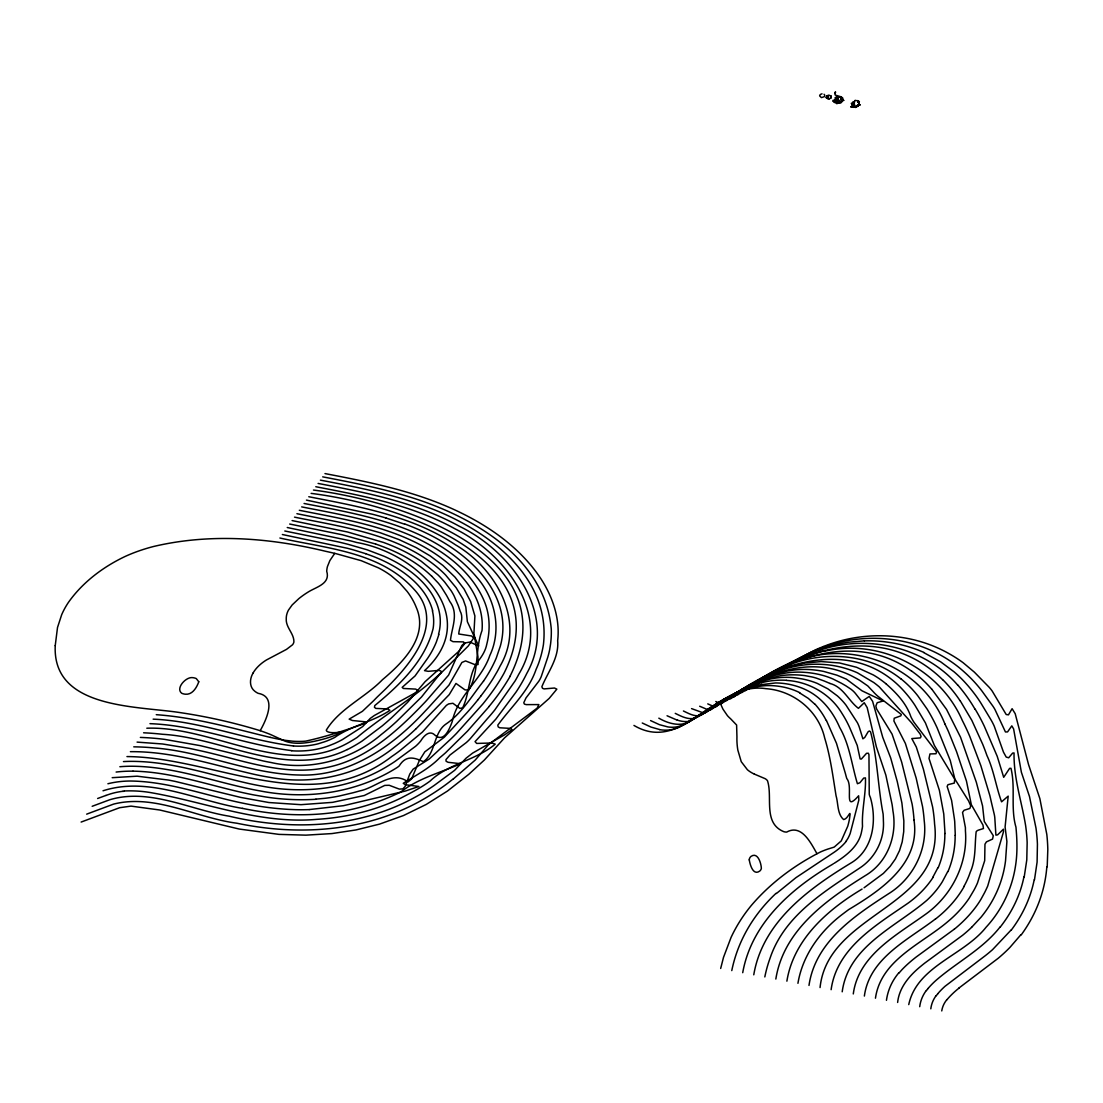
<?xml version="1.0" encoding="UTF-8"?>
<svg xmlns="http://www.w3.org/2000/svg" width="1103" height="1103" viewBox="0 0 1103 1103"><rect width="100%" height="100%" fill="white"/><g stroke="black" fill="none" stroke-linecap="round" stroke-linejoin="round"><path stroke-width="1.5" d="M955.295 835.357L954.715 821.625A214.658 137.13 10.2 0 0 954.371 818.729L951.599 800.447L947.146 786.425L947.946 784.702L954.329 783.075L954.702 779.201L934.338 745.352L925.431 722.92L915.007 705.382A161.631 99.146 10.3 0 0 905.549 692.891C856.824 635.99 776.884 660.27 726.67 700.57A34.207 20.599 9.7 0 1 723.83 699.178M945.023 833.51L943.768 813.986L939.398 790.368L929.016 758.423L929.967 753.942L935.951 753.749L936.571 752.025L914.097 722.451A70.675 41.859 13.5 0 1 910.802 716.55C906.266 703.204 896.16 692.725 885.792 683.598M1047.202 866.82L1047.809 849.586A398.362 256.406 8.5 0 0 1046.802 834.378L1039.867 798.627L1028.561 764.6L1015.201 713.696L1012.099 708.691L1008.473 714.841L1006.198 714.523L992.259 691.154A59.59 35.241 12.9 0 0 989.088 687.197L974.39 672.168L963.098 662.696A107.294 63.905 12.1 0 0 948.029 653.1C910.265 632.074 863.208 630.502 823.348 646.551M908.748 1004.599C916.993 965.98 963.567 955.694 986.068 927.251C1001.455 910.623 1011.754 889.418 1015.325 867.068C1017.573 853.887 1017.187 840.458 1015.96 827.195C1010.417 808.265 1015.67 787.459 1010.968 768.295L1009.631 768.35L1003.702 777.298L997.209 756.286L984.303 726.243A346.204 217.098 8.4 0 0 975.231 709.257M897.635 1002.462C899.152 987.447 909.644 975.355 920.881 966.214A286.697 195.148 21.1 0 1 924.631 963.181L962.657 935.234A246.424 157.908 10.7 0 0 971.591 927.361M875.451 998.201C880.87 960.01 921.35 944.058 947.532 921.86A209.984 134.704 10.9 0 0 969.275 898.076L973.852 890.355A183.222 117.607 11.5 0 0 977.479 882.979L984.689 860.671L984.965 844.209L986.44 841.865L992.562 839.08L993.279 835.702L984.276 821.432L982.566 805.948L976.348 782.289L960.561 737.273L946.581 709.45L931.649 688.934M864.366 996.064C869.481 958.066 908.086 939.949 935.399 918.992M853.281 993.941C858.368 955.529 896.174 935.358 924.576 914.98C951.517 896.298 968.048 863.746 965.428 830.821A221.303 135.159 17.9 0 1 965.428 827.746L962.533 812.415L964.119 810.264L969.868 808.444L970.737 805.935L968.641 800.999L954.881 779.076L950.262 760.519L937.178 727.952A307.861 193.108 8.2 0 0 927.044 708.953L917.793 695.8A122.226 74.246 10.9 0 0 900.999 678.855M842.196 991.804C848.386 946.071 895.705 927.016 926.92 900.255A176.315 113.03 11 0 0 942.376 881.683L947.753 871.535M831.124 989.681C836.887 947.642 876.692 924.879 908.445 902.888A177.1 113.347 10.8 0 0 933.11 877.285M820.053 987.557C828.05 911.685 944.926 907.686 934.586 824.051A354.022 227.949 7.1 0 0 932.6 806.927L923.404 769.177L916.317 747.034L911.795 738.569L920.343 737.907L921.06 736.528L920.26 734.198L911.561 722.796L879.325 686.935A104.675 63.712 10.8 0 0 873.783 682.536L857.486 672.844A57.135 34.331 11.2 0 0 846.373 668.666C822.935 661.386 797.193 663.261 774.664 672.692A208.177 129.079 13 0 0 761.042 679.062L739.92 691.029L711.642 709.215A38.633 23.466 8.7 0 1 710.622 709.822L709.987 710.153A8.7 5.308 9.2 0 1 707.271 709.491L699.674 706.237M808.995 985.434C815.282 941.865 854.384 915.821 888.549 893.761C913.229 878.471 927.844 849.42 924.19 820.453A351.016 226.018 7 0 0 922.522 806.458L916.152 778.084L905.384 743.422L893.913 721.004L894.216 718.246L900.806 715.847L901.33 714.468L878.057 696.393A52.461 30.856 12.4 0 1 873.286 691.76L867.785 685.928L859.857 680.441A82.091 49.8 10.9 0 0 854.673 677.518C807.424 651.253 754.08 677.931 715.433 707.12A11.94 7.266 9.3 0 1 714.551 706.858L707.754 703.879M797.938 983.311C802.639 954.84 820.77 930.27 843.63 913.381A378.687 258.212 20.8 0 1 848.731 909.561C881.021 890.149 920.605 863.663 914.001 820.094M786.88 981.174C793.54 939.453 827.581 909.644 862.077 889.073M775.836 979.064C783.571 930.187 826.216 899.979 865.29 875.63C887.446 862.518 897.442 835.757 892.934 810.926A338.221 217.774 6.6 0 0 892.065 804.349L885.861 775.161L876.375 746.91L867.179 707.575L864.256 702.721L858.437 708.333C848.676 701.108 843.354 686.866 829.925 683.46M1034.476 879.863L1037.096 862.091L1037.427 844.209A406.924 262.073 8.1 0 0 1035.993 828.119L1029.499 796.559L1021.378 772.224L1013.616 728.931L1011.809 725.857L1007.563 731.923L1005.44 731.951L995.016 709.615A64.443 38.426 12.9 0 0 992.672 705.851L981.96 691.029A161.824 97.919 11.4 0 0 964.008 671.782C926.189 637.562 869.123 629.661 822.08 647.709A218.656 133.366 13.7 0 0 810.636 652.397L785.543 665.605L752.563 686.631M753.763 974.818C762.628 922.329 808.016 889.101 850.523 863.277C873.342 850.096 877.133 820.522 870.35 797.372A22.625 14.132 12.8 0 1 869.247 794.257L868.957 754.645L868.337 753.239L866.544 753.308L861.36 759.057L860.133 758.947L857.238 745.421L849.889 728.118A193.452 120.71 8.5 0 0 841.947 713.351C830.38 693.966 808.83 681.599 786.398 680.413M1024.218 876.926L1026.783 859.926L1027.155 842.72A367.409 236.18 8.7 0 0 1025.597 825.444C1021.557 801.026 1013.616 778.056 1014.043 752.949L1012.637 753.087L1008.68 757.789L1006.212 757.072L1003.482 752.149L994.258 726.215A115.47 69.93 12.2 0 0 990.508 719.032L981.118 703.452A180.079 109.652 11.1 0 0 973.921 693.07A230.251 141.542 10.4 0 0 967.689 685.39L965.456 682.895A141.818 85.565 11.5 0 0 954.164 671.906L940.68 661.841L923.707 652.576M742.719 972.694C751.57 922.99 791.733 888.039 833.234 863.911M720.673 968.462L723.499 957.39L731.055 937.44A304.979 207.143 17.5 0 1 751.433 905.329C770.39 883.103 794.381 865.262 820.356 852.026A96.251 63.395 13.6 0 1 827.939 849.048L833.096 847.449A16.448 10.575 11.9 0 0 834.295 847.021L841.244 840.9L847.738 826.244A200.098 127.493 8.4 0 0 849.393 819.46C851.351 806.307 848.717 818.84 843.602 819.543C837.191 814.042 838.335 803.439 836.06 795.773C832.917 776.402 830.449 756.81 824.672 737.99C818.509 710.69 793.512 690.616 765.923 688.672C715.999 680.965 683.171 754.562 633.949 725.429M834.116 101.242L834.585 100.056M438.939 634.377L436.388 641.918A206.73 120.999 1.3 0 1 427.592 658.326L415.059 675.946L402.168 687.362L403.367 688.465L415.79 689.099L417.83 690.588L416.824 692.05L374.358 715.475L370.181 718.467L362.708 726.56L342.537 739.506A98.47 60.32 1.5 0 1 334.306 743.587L328.956 745.738A60.114 37.226 1.8 0 1 291.688 750.785M833.275 101.242L834.681 102.414M937.95 867.62L932.876 877.202M260.184 730.696C266.14 720.107 277.391 696.724 258.13 693.318A17.634 10.754 1.5 0 1 254.752 691.195C249.044 686.852 249.65 678.442 253.18 672.927M853.984 105.35L854.411 104.482L852.522 104.04M853.157 102.538L854.094 103.324L852.591 102.855M851.254 103.379L852.095 103.599M841.575 97.56L840.886 98.939L842.168 97.822M841.106 98.898L841.63 96.981L835.729 95.216A2.027 0.841 9.1 0 1 835.026 94.803L835.054 92.942M841.479 99.022L842.113 97.74M840.541 101.559L841.644 99.311L842.499 99.504M836.267 103.31L838.514 102.772A3.557 1.489 9.2 0 1 839.162 102.551M836.033 99.256L836.984 96.678M835.026 99.849L834.116 102.083M835.233 92.059L834.819 92.886L835.702 92.156M830.78 98.153L828.05 99.063L826.257 97.367A9.375 3.902 9.1 0 1 826.795 96.154C829.525 93.231 831.386 97.726 831.138 96.237M826.285 97.643L827.236 95.782M832.889 101.049L833.165 100.18M510.137 676.029C570.582 555.374 401.947 501.438 313.459 490.049M483.528 681.144C471.808 695.883 461.936 713.241 446.095 723.968A30.098 18.916 4.9 0 0 442.041 727.622C433.644 737.631 434.403 754.107 423.387 761.704C413.487 757.044 405.766 755.321 399.162 765.965A26.679 16.903 3.1 0 1 396.487 767.922C356.228 793.098 306.551 799.992 260.294 790.961A209.57 126.748 2.3 0 1 245.542 787.997C208.04 779.587 170.965 766.516 132.126 766.24A92.252 59.534 -2 0 0 119.855 766.723M936.282 995.678L937.729 993.831M926.437 990.577L928.092 988.495M334.747 553.361L329.852 560.6L327.453 566.528A64.112 37.033 3.9 0 0 326.722 571.313C330.666 583.901 315.996 587.003 308.082 592.09A118.007 70.647 3.8 0 0 298.789 598.681L292.143 604.968L288.448 610.138A48.201 28.499 2.8 0 0 286.242 618.921C285.732 627.538 294.198 633.577 293.894 641.946A15.552 9.279 1.8 0 1 292.502 644.8L286.504 649.377L266.388 660.008A60.996 37.281 2.2 0 0 253.125 672.913M1020.909 934.696L1009.907 947.436A275.764 177.225 10.9 0 1 998.201 958.273L958.865 988.081M481.101 695.717L478.054 699.633M1011.258 929.843L992.562 949.642A299.754 191.743 10.3 0 1 985.517 955.515L945.064 986.261A139.006 94.403 18.6 0 0 937.702 993.817M837.88 96.706L842.926 98.208L842.016 100.263A1.889 0.786 9.2 0 0 842.168 100.635C842.678 101.779 840.651 101.793 840.21 102.744A5.777 2.413 9.2 0 0 839.548 102.731M947.022 999.663L947.753 998.766A152.393 103.53 19.2 0 1 958.962 988.15M1000.256 926.754C982.856 949.104 957.032 962.078 935.992 980.388A149.346 101.407 18.6 0 0 928.064 988.467M489.249 706.389L467.562 731.055L445.557 752.77A275.419 164.788 0.8 0 1 439.711 757.761C429.191 768.667 415.569 775.354 403.229 783.337L405.546 784.729L418.919 786.48L405.215 791.085L343.502 805.686L309.212 809.588M898.807 973.232L902.171 969.468A200.622 136.289 19 0 1 910.733 961.444L912.25 960.161A296.955 202.166 21 0 1 916.193 957.004L954.164 929.277M971.591 927.347L980.994 917.255A238 152.765 10.8 0 0 995.582 894.478L996.106 893.402A263.107 168.731 10.3 0 0 1005.55 860.671L1006.901 841.534L1005.095 827.016L1008.183 796.132L1001.565 801.826C996.106 787.101 993.858 770.266 986.909 755.445A497.908 318.312 5.6 0 0 982.649 744.153L971.853 720.411L960.175 700.695M415.61 729.235L449.211 694.642L455.966 683.433L464.997 689.858L468.789 690.106C479.447 672.43 474.745 649.708 482.025 630.558C483.652 612.33 476.386 594.103 464.818 580.219A192.984 114.119 2.1 0 0 455.856 570.361C414.039 529.936 353.953 521.195 299.313 510.275M776.402 893.513L795.952 877.657L834.213 852.219A96.788 61.699 10.5 0 0 846.415 841.12M857.445 105.157L859.816 104.854M453.512 778.773L475.172 760.119L488.615 744.539L537.12 708.126L538.898 704.583L526.269 704.624L524.435 704.128L523.773 702.763L525.993 697.937L538.829 681.199A69.324 41.914 5.1 0 0 541.242 676.58L547.433 658.257A200.305 118.821 3.1 0 0 549.694 649.488L550.535 644.207A263.286 155.426 2.1 0 0 551.279 629.22C545.627 562.709 481.763 522.229 424.186 501.782C391.275 490.159 356.917 483.39 322.696 476.854M836.488 102.179L835.757 102.427A1.834 0.772 9.1 0 0 836.501 102.069M858.313 106.233L857.169 106.426M864.063 887.763L883.379 873.411L890.149 866.365L895.374 859.016L899.524 850.606L902.199 841.865L903.715 831.69L903.853 820.935L901.896 803.012L897.263 781.6L890.686 757.968L882.717 737.231L872.597 701.315L869.247 696.42L861.774 701.549L855.335 693.332A30.884 18.558 11.1 0 0 851.006 689.237L846.194 686.025A156.102 97.105 10.1 0 0 841.341 683.212L833.096 679.048A47.484 28.637 10.9 0 0 821.39 675.022L819.681 674.595A55.839 33.752 10.9 0 0 804.928 672.375C766.199 669.273 734.102 694.311 703.273 713.862C697.096 718.411 689.265 713.765 683.419 710.98M834.13 863.332C846.166 855.735 859.016 846.166 861.664 831.235A141.515 90.529 9.8 0 0 862.505 826.257C861.622 810.098 866.062 794.036 865.441 777.905L863.718 778.07L859.926 782.73L857.417 783.723C851.792 765.206 849.724 744.883 839.673 727.456C833.096 712.083 822.231 697.951 807.024 690.381A44.989 27.341 10.5 0 0 775.602 682.95L756.382 685.239L736.363 692.794A214.313 134.663 12.8 0 0 732.433 694.807L686.452 723.182A49.607 30.332 8.2 0 1 683.295 724.781L681.378 725.567M749.999 687.583L779.724 668.763L806.21 654.782A210.521 128.472 13.5 0 1 819.405 649.433M755.1 684.605L790.12 662.917M749.102 688.162L746.124 690.12A50.49 30.236 9 0 1 745.214 690.685M754.714 684.853L750.081 687.914A68.427 40.783 8.8 0 1 748.909 688.658M756.203 684.632L790.189 663L815.779 649.695A227.521 138.716 13.9 0 1 823.348 646.551M684.853 723.995C709.064 709.257 732.351 689.582 761.442 686.025A44.051 26.817 10.4 0 1 799.758 692.656M785.129 665.771L742.126 692.353A36.785 22.101 9.2 0 1 741.506 692.739M859.692 105.088L859.568 105.13A2.247 0.938 9.3 0 1 858.341 105.13L858.341 105.102M852.495 103.682L852.66 103.599A4.633 1.93 9.2 0 0 853.102 103.337M852.481 103.572L852.536 103.544A4.191 1.751 9.2 0 0 853.005 103.268M347.335 749.502C287.097 779.38 223.785 737.755 162.596 734.295A189.054 123.495 -2.3 0 0 143.597 732.792M836.722 103.71A35.586 14.78 8.9 0 0 838.156 103.13L838.473 102.8M852.826 106.315L852.826 105.598A7.942 3.309 9.3 0 1 851.985 104.22M855.39 106.564L853.557 107.336A1.779 0.745 9.3 0 0 852.633 106.839L852.054 106.715M859.775 104.937L859.568 104.675A2.799 1.158 9.3 0 1 858.603 103.751A8.81 3.667 9.4 0 1 858.81 103.517A5.501 2.289 9.3 0 0 859.016 102.924L858.961 102.744A1.723 0.717 9.3 0 0 858.134 102.193C861.939 102.386 854.784 99.656 857.445 100.828M855.335 107.501L856.452 106.977M836.143 96.774L836.874 96.664M855.004 100.401L855.914 100.442M81.126 822.066L119.62 807.713L131.009 806.114L159.728 810.002L239.186 829.042L278.976 834.378L305.903 835.15L331.92 833.578L355.966 829.952L379.57 824.106L403.519 815.531L426.241 804.432L447.473 791.044L468.678 774.403L484.382 759.995L504.526 737.893L549.211 698.378L556.85 689.141L554.464 688.024L544.137 688.906L542.511 688.3L541.876 686.7C548.026 671.672 559.152 657.995 557.663 640.664C560.227 618.742 552.686 596.82 540.815 578.606C519.885 547.06 487.595 524.904 453.595 509.352C412.867 490.78 368.705 481.928 324.985 473.587M86.668 814.152L113.568 804.115C155.013 793.581 196.155 817.888 236.8 823.21A246.479 149.829 2.2 0 0 243.86 824.589C302.194 835.619 365.121 830.697 417.968 802.295A271.435 164.223 1 0 0 453.416 778.732M97.615 798.503L105.929 795.428M92.169 806.293L109.735 799.758C149.677 787.79 190.185 809.85 229.19 816.192C290.103 830.766 357.262 828.381 413.184 798.255A233.422 142.287 1.3 0 0 434.155 785.46L454.56 770.377L466.031 758.23L472.663 753.073L504.884 734.667L512.054 729.566L510.248 728.38L499.756 727.787L498.184 726.891L497.811 725.126C511.089 706.954 528.599 691.416 536.113 669.3A196.692 116.849 3 0 0 539.312 661.317L540.773 656.561A295.701 173.874 1.5 0 0 543.421 644.635C551.5 574.056 482.549 526.517 423.497 505.698C390.117 493.62 355.166 486.781 320.408 480.136M103.02 790.782C149.581 775.836 196.982 801.026 242.577 808.402M676.167 728.297L674.774 728.766A22.391 13.801 8.4 0 1 659.677 729.676M852.316 106.605L853.708 106.246A16.352 6.811 9.2 0 0 854.108 106.053L854.742 105.736L853.074 106.453A12.409 5.17 9.2 0 1 852.316 106.66A4.577 1.916 9.2 0 1 851.695 106.729L850.661 106.867L851.406 106.826A7.997 3.337 9.2 0 0 851.93 106.743L851.447 106.329M820.729 649.888C868.102 634.225 924.659 646.992 957.762 685.184M689.085 721.031C723.596 703.204 756.3 671.079 798.655 678.359A48.325 29.271 10.7 0 1 817.226 683.391L827.843 688.823L837.384 695.91A83.8 51.221 10.3 0 1 846.07 705.231L857.417 722.741A68.62 42.011 10.7 0 1 859.402 727.484L862.891 738.831L864.766 737.452L868.13 731.744L869.329 730.999L870.529 731.73C877.561 758.506 877.864 786.784 883.117 813.986A314.258 202.07 6.9 0 1 883.393 820.88C884.592 839.162 875.672 857.196 860.561 867.468C825.016 891.169 784.523 915.118 770.101 958.08A281.072 190.433 18 0 0 764.82 976.941M761.36 682.66C735.839 689.458 714.62 705.989 692.574 719.735A81.622 49.511 7.8 0 1 691.016 720.659C681.089 727.415 668.349 723.678 658.822 718.163M841.189 102.731L840.045 102.703M823.858 651.446C879.132 637.851 939.618 668.377 962.326 720.48A474.593 302.456 5.8 0 1 969.785 736.418L980.87 765.73L989.805 795.415A385.43 247.293 7.7 0 1 991.17 801.371L994.161 813.959A63.009 39.377 13.6 0 1 994.796 817.695L995.899 835.136L997.65 834.819L1003.413 829.194L1003.496 831.772L987.723 885.985A300.898 192.46 9.4 0 1 984.579 892.658L981.077 899.083A193.397 124.322 11.5 0 1 975.135 907.866L973.866 909.492A229.217 146.975 10.8 0 1 954.205 929.305M112.189 777.684L137.13 776.181L168.497 780.069A264.541 179.196 -4 0 1 175.653 781.517L240.702 797.414L268.911 802.529L300.981 804.68L332.568 802.35L364.293 795.497L384.754 785.405L389.221 785.281L399.369 789.128L402.857 788.866L405.132 786.453L409.778 774.058L413.17 769.122L429.15 759.085L451.403 738.472A423.207 244.356 -0.8 0 0 456.532 733.357L482.783 704.086A505.684 285.746 -1.4 0 0 493.482 689.995A393.233 226.735 -0.1 0 0 504.057 673.147C562.599 556.808 396.294 503.974 311.129 493.386M822.025 93.824L820.673 94.32A8.989 3.736 9 0 0 819.681 95.947L821.445 97.629L824.175 96.733A8.81 3.667 8.9 0 0 824.672 95.065L824.065 94.265M835.564 102.414L834.874 102.51M835.536 102.455L835.426 102.427A8.603 3.585 9.1 0 1 834.737 102.469M122.695 791.402L124.143 791.265M315.927 799.137L324.778 798.324A113.719 70.909 1.8 0 0 339.269 796.021L352.836 792.809A325.275 190.392 1 0 0 359.936 790.865C376.095 787.68 391.91 769.853 408.027 781.917L411.516 779.021L419.347 760.574L424.793 751.874L444.357 737.162L466.679 712.993A477.475 270.952 -1.2 0 0 478.04 699.633M835.109 99.78L835.412 99.835A3.461 1.448 9.1 0 1 837.604 100.525M864.38 640.857L848.317 642.222A143.542 86.53 12.6 0 0 819.501 649.502M126.955 756.575C214.74 757.113 310.894 818.95 391.91 756.382A182.753 110.962 1.3 0 0 400.486 750.192L422.394 732.089L446.412 705.341L448.659 703.907L452.919 703.287L459.854 708.388L462.64 707.823C469.685 693.566 468.279 676.18 477.006 662.6C481.487 657.154 485.485 651.156 486.809 644.097C490.518 629.606 489.897 613.916 483.817 600.142C471.312 571.519 444.854 551.721 417.403 538.498C380.949 521.347 340.896 514.577 301.684 506.884M130.388 751.681C173.061 751.198 213.803 765.22 254.972 774.513A180.299 109.238 2.3 0 0 269.504 777.284C312.894 785.446 359.509 775.257 394.102 747.42A383.472 221.731 -0.8 0 0 415.555 729.207M836.97 96.54L837.797 96.678M839.48 96.719L841.299 97.436M842.044 101.573L842.154 101.573A1.779 0.745 9.2 0 1 841.506 101.49L841.217 101.421M133.008 771.149C172.206 771.838 209.391 785.57 247.375 793.636A223.109 134.718 2.3 0 0 254.421 795.042L265.382 796.917A144.548 89.288 1.8 0 0 315.954 799.275M859.003 101.931L858.768 101.931A5.432 2.261 9.3 0 0 858.051 101.931M857.431 106.371L858.313 105.902M137.075 742.112L162.624 743.987L188.999 748.317A369.739 253.345 -4.7 0 1 198.25 750.288C240.123 759.14 282.451 776.636 325.868 767.674C366.32 759.939 397.88 730.641 425.331 701.839A327.701 190.212 -0.1 0 0 430.404 696.062L448.604 675.119L461.771 645.6L464.391 643.118L469.837 642.056L478.661 645.958L467.382 621.734L465.824 607.105L463.108 599.301L456.187 587.775L445.667 575.09A160.321 94.582 2.4 0 0 436.071 566.294C396.129 534.059 343.13 527.082 294.515 517.142M857.252 106.357L855.225 106.743A35.158 14.601 9 0 1 854.191 107.184L852.964 107.019A5.625 2.358 9.2 0 0 852.371 106.826L852.467 106.784M146.809 728.214C214.851 725.774 286.353 780.483 351.223 741.051A205.448 122.64 0.6 0 0 357.11 737.438C384.23 714.675 415.941 696.999 441.338 672.444L440.883 670.941L438.691 670.417L428.198 671.327L424.531 670.638C483.5 616.356 416.837 552.906 356.862 542.524A263.589 160.404 1.2 0 0 350.396 540.815L287.249 527.51M149.98 723.665C198.485 725.429 243.97 744.553 291.716 750.633M153.138 719.156C201.146 721.141 246.162 740.127 293.481 745.986M826.45 98.112L827.967 97.395M156.268 714.689C195.079 717.391 232.595 728.27 270.221 737.397M858.148 105.13L858.327 106.026M835.66 100.056L835.605 100.042A4.26 1.779 9.1 0 0 834.971 99.987M318.091 483.431C366.417 492.683 415.776 502.265 459.317 526.255C511.999 551.665 559.221 615.543 526.738 673.533A359.799 209.446 0.6 0 1 515.97 692.188L495.826 719.142L475.048 741.643L476.675 743.436L491.773 742.981L495.247 744.139C476.317 760.16 447.832 763.952 430.184 780.993C421.07 787.776 410.757 792.892 400.706 798.158C374.606 810.788 345.887 817.571 316.988 819.336C259.37 824.492 204.993 801.757 149.167 792.354A84.104 54.764 -2.2 0 0 124.129 790.989M315.789 486.726C363.356 495.881 412.15 505.133 455.015 528.833C506.994 554.561 553.265 617.197 518.741 674.305A359.688 209.115 0.5 0 1 515.129 680.896L494.682 710.111A399.741 231.396 -0.1 0 1 487.236 718.825L470.705 738.155A70.247 43.637 3.8 0 1 466.211 742.636L449.941 755.059L445.97 759.609L446.095 761.263L448.149 762.311L460.682 763.703C440.538 772.72 418.327 778.18 400.651 792.119C382.148 800.916 362.625 807.782 342.371 811.201C315.968 815.848 288.848 815.751 262.362 811.905A213.996 130.416 2.1 0 1 242.577 808.389M308.785 496.736C359.288 506.567 412.026 515.846 455.649 544.923C495.867 568.569 526.338 621.416 500.086 666.06A324.075 188.696 0.7 0 1 497.067 671.81L493.206 678.386A442 252.284 -0.8 0 1 481.073 695.703M306.427 500.1L372.649 514.288A276.812 166.732 1.6 0 1 385.926 517.983M304.07 503.478C365.327 515.391 434.072 526.71 476.661 577.09C495.233 598.171 502.044 629.661 489.815 655.513C481.528 680.055 457.731 695.262 452.285 721.376C449.817 728.145 444.275 743.064 435.092 735.26C429.591 729.497 423.717 736.046 420.767 740.899A67.848 42.245 2.9 0 1 415.583 746.29L395.219 761.263A151.001 92.638 1.6 0 1 388.697 765.454C351.347 788.976 304.897 794.381 262.059 786.149A204.827 123.77 2.3 0 1 247.83 783.295C208.784 774.43 170.055 760.918 129.547 761.373A101.614 65.615 -2 0 0 123.453 761.58M296.914 513.695L341.227 522.588A454.546 288.393 -0.3 0 1 357.896 526.489L380.314 532.79L398.983 539.574L416.245 547.653L430.073 555.857L442.91 565.453L454.987 577.131L464.073 589.016L470.678 601.659L474.897 615.97L473.932 633.136L477.944 656.602L478.054 664.502L475.807 664.957L465.563 660.931L461.895 662.462L448.949 685.142L431.535 704.238A400.927 229.851 -0.9 0 1 425.427 710.842C392.999 746.138 349.224 776.926 299.161 775.009C249.568 774.072 203.49 751.639 154.199 747.944A153.786 100.111 -2.2 0 0 133.753 746.841M292.102 520.575L347.555 532.004L383.403 542.414A152.834 90.143 2.4 0 1 421.167 561.22L437.808 574.746A165.602 97.836 2.2 0 1 444.799 582.232L451.017 590.574A131.133 77.251 2.8 0 1 454.078 595.854L458.131 605.23A393.909 232.402 -1.3 0 1 460.103 611.021C464.404 618.755 459.151 626.614 458.738 633.991L471.726 636.017L473.518 638.21L468.334 645.931L439.104 674.967L421.498 697.013L396.68 721.39A363.245 209.763 -0.8 0 1 381.252 734.529C351.223 760.229 309.805 771.287 271.076 762.518A171.392 103.434 2.3 0 1 263.286 760.973L200.36 745.669L164.733 739.382A183.553 119.965 -2.3 0 0 140.357 737.411M289.689 524.035L342.344 534.79L375.64 544.027M284.808 530.998L338.345 541.931A360.033 224.957 0.3 0 1 347.941 544.289L366.899 549.735L383.899 556.188A132.167 77.941 2.4 0 1 438.511 634.308M659.691 729.566L650.977 727.07L642.263 723.003M282.354 534.514L347.404 548.274A236.938 143.693 1.4 0 1 353.636 549.956L365.658 553.665M279.9 538.016C326.061 548.481 380.452 551.569 414.08 589.374C444.881 622.133 412.481 661.8 388.394 686.107A284.16 164.595 0 0 1 383.83 690.685L378.012 696.255A221.841 141.887 6.7 0 0 373.655 700.681L362.391 711.338L349.168 719.128L352.436 720.521L364.886 721.762L365.865 723.099C346.273 730.034 326.116 736.68 305.807 741.106A31.808 19.771 1.8 0 1 301.353 741.395A54.929 33.903 1.8 0 1 292.502 741.188L285.567 740.375A135.89 81.953 2.4 0 1 270.235 737.355M835.55 98.305L834.819 97.96M836.557 97.519L837.494 97.726L836.377 97.905M826.988 96.251L828.394 96.554L826.574 97.547L829.566 98.912M842.223 99.89L843.34 100.139M853.377 102.248L852.205 103.062L853.157 103.227M834.282 100.276L836.639 100.787L836.171 101.738L833.813 101.228M834.447 100.359L836.515 100.814L836.501 101.793M852.398 105.047L854.067 105.419L854.522 104.468L851.971 104.22M854.715 106.977L855.928 107.198M837.411 97.919L837.963 98.208A6.177 2.578 9.1 0 1 838.128 98.677L838.211 98.994A17.455 7.252 9.3 0 0 838.514 99.877L839.328 101.766A2.854 1.186 9.1 0 1 839.535 102.469M385.926 517.983L404.829 524.256M677.228 720.176L667.053 715.764M857.541 100.869L857.955 101.035A14.946 6.246 9.2 0 1 858.617 101.311L858.672 101.338A6.618 2.757 9.3 0 1 859.402 101.697M754.328 774.085L765.275 778.732A10.313 6.521 10.4 0 1 767.426 780.593C772.996 796.835 762.628 823.114 783.875 831.703A6.88 4.426 11.1 0 0 786.701 832.076C801.619 823.831 810.774 842.913 816.951 853.653M858.162 105.902L857.417 105.392M715.806 701.522L720.99 703.907L748.744 686.08L768.543 675.05L785.887 667.784L803.549 663.193L821.197 661.566L839.617 662.986L856.576 667.274L873.383 674.981A80.064 48.325 11.1 0 1 885.778 683.612M731.827 696.848L774.747 671.548A229.879 142.273 13.5 0 1 780.855 668.583C818.743 649.984 867.372 652.066 900.889 678.896M691.553 708.609L703.521 712.965A3.64 2.234 9.1 0 0 704.431 712.979A2.123 1.296 9.1 0 0 705.065 712.814A27.658 16.862 8.8 0 0 707.381 711.545C739.01 690.974 773.575 665.495 813.587 669.907A55.495 33.476 11 0 1 823.707 671.437L836.943 675.188L846.359 679.158L862.05 690.823L883.2 700.984L877.175 702.735L875.851 706.044L876.582 708.926L892.051 734.102L899.648 756.189A398.624 255 5.8 0 1 901.716 762.297L912.098 803.99A350.313 225.591 6.8 0 1 914.029 820.108M675.243 713.365C681.778 716.578 690.009 720.962 697.234 717.184A45.747 27.878 8.4 0 0 699.274 716.081L742.209 689.375A260.556 163.975 13.7 0 1 747.282 686.714L765.013 679.324L780.248 675.753A59.727 36.234 10.8 0 1 804.652 675.574L812.098 676.98A38.04 22.915 10.8 0 1 816.537 678.193L823.996 680.923A149.002 92.845 10.3 0 1 829.925 683.46M650.563 720.576L659.429 724.671L667.866 726.918A18.075 11.127 8.5 0 0 676.042 726.987A22.474 13.829 8.5 0 0 681.351 725.553M799.537 692.849L808.237 698.351L814.483 703.879M840.61 101.807A1.765 0.731 9.2 0 0 841.024 102.069L841.272 102.234M857.982 102.041L859.154 102.993A4.329 1.806 9.3 0 1 859.044 103.392L858.989 104.22A3.612 1.503 9.3 0 0 859.458 104.62L859.706 104.868M837.26 100.552L838.39 101.228A10.534 4.398 9.1 0 1 838.9 101.531A3.268 1.365 9.1 0 1 839.328 101.766L839.507 101.959A3.474 1.448 9.1 0 1 839.617 102.551M837.315 100.594L837.535 100.663A10.933 4.55 9.2 0 0 837.88 100.869L838.597 101.283A14.739 6.163 9 0 1 838.928 101.49L839.218 101.752M911.643 671.189C854.963 630.433 783.902 658.298 734.653 696.476A30.195 18.213 9.1 0 1 733.964 696.903M943.327 680.386C882.138 619.762 797.124 648.757 738.334 694.449A33.297 20.047 9.2 0 1 737.755 694.807M431.756 576.235L438.167 582.991A113.361 66.635 2.9 0 1 441.531 587.334L446.357 595.068A433.741 257.771 -2.1 0 1 449.803 601.507C458.958 613.682 451.761 627.635 450.465 640.278L453.016 641.67L463.357 641.891L464.983 643.242L458.655 651.432L425.11 681.668L407.517 702.418L391.537 717.819A656.188 353.443 -3.2 0 1 382.245 725.871L362.115 741.037A155.923 94.472 1.1 0 1 347.39 749.544M852.702 105.474L852.66 105.419A7.583 3.157 9.3 0 1 852.205 104.606M830.862 95.864L831.317 96.94A9.375 3.902 9 0 1 830.78 98.153M826.45 720.466L836.488 743.339L845.436 773.63A265.285 158.929 15.9 0 0 846.787 778.566C853.667 786.77 842.926 813.518 858.63 795.787L858.837 800.061L850.248 833.261A101.297 64.732 10.4 0 1 849.089 836.074L848.207 837.866A57.701 36.909 11.2 0 1 846.18 841.01M944.871 723.926C921.556 664.351 847.021 636.762 789.913 664.158A234.498 144.948 13.6 0 0 777.436 670.031L759.043 680.441L730.793 698.626A24.597 14.877 9.2 0 1 730.131 699.026M839.383 101.669L838.28 99.518A13.057 5.432 9.2 0 1 838.087 98.898M719.652 701.825L722.934 709.119L727.415 715.626A38.66 23.508 10.1 0 0 730.572 718.742L736.611 725.029L736.942 736.942A163.892 100.442 12.6 0 0 737.838 750.109L741.244 761.677L747.407 769.742A24.597 15.359 10.4 0 0 754.328 774.085M689.278 721.348A15.594 9.569 8.8 0 1 677.311 720.066M761.428 682.743A59.783 36.399 10.7 0 1 786.37 680.261M684.784 723.954A60.031 36.675 7.9 0 1 676.249 728.366M814.69 703.824A116.449 71.957 9.4 0 1 826.202 720.493M731.772 970.599A301.395 204.551 17.7 0 1 776.043 893.32M943.437 680.358A180.354 110.121 10.8 0 1 960.037 700.708M1046.83 866.737A307.034 197.23 10.3 0 1 1021.254 934.848M941.755 1010.927A48.918 33.2 16.9 0 1 946.912 999.608M1034.187 879.794A282.451 181.43 10.6 0 1 1011.41 929.912M930.808 1008.831A59.3 40.246 16.8 0 1 936.13 995.609M790.396 662.944A232.292 142.48 13.8 0 1 820.549 649.736M957.9 685.156A231.547 142.521 10.2 0 1 975.038 709.27M864.407 640.898A84.021 49.911 12 0 1 923.859 652.411M1023.929 876.857A269.394 172.992 10.6 0 1 1000.421 926.837M919.709 1006.694A72.633 49.277 16.9 0 1 926.286 990.508M944.871 723.926A441.586 280.92 6 0 1 948.525 731.716L956.563 751.639L966.449 781.021L971.329 804.639L982.994 825.113L983.449 828.546L978.995 829.952A7.004 4.384 14.7 0 0 976.155 831.786C974.611 845.201 976.072 859.361 970.226 872.266A189.716 121.661 11.1 0 1 964.063 886.192M964.27 886.274A209.018 133.932 10.8 0 1 935.482 919.047M911.74 671.148A116.187 70.206 11.3 0 1 931.539 688.961M955.143 835.329A222.254 142.384 10.1 0 1 947.973 871.604M944.857 833.496A211.969 135.779 10.1 0 1 938.212 867.703M785.474 665.991A178.548 108.949 12.9 0 1 823.583 651.156M886.454 1000.311A114.34 77.541 17.1 0 1 898.573 973.108M105.971 795.47A49.152 31.684 -1.9 0 1 122.667 791.306M510.275 676.07A456.049 260.432 -0.8 0 1 489.139 706.361M309.212 809.588A128.513 80.161 1.8 0 1 295.728 809.685L289.151 809.423A188.31 115.346 2 0 1 245.431 803.687C207.143 796.145 169.89 781.475 130.457 781.021A62.085 39.984 -2 0 0 107.901 783.75M116.118 772.059A81.305 52.42 -2 0 1 133.008 771.176M365.617 553.706A127.024 74.935 2.4 0 1 432.679 610.869M432.417 610.883A127.438 75.156 2.4 0 1 433.107 628.558C425.151 660.89 399.479 685.17 374.799 705.548L374.455 707.299L375.82 708.402L387.856 708.981L389.924 710.36C373.434 721.431 353.015 725.347 336.415 736.252A17.51 10.947 2.2 0 1 333.906 737.866L329.825 739.768A83.483 51.234 1.6 0 1 324.82 741.699L318.34 743.739A49.111 30.443 1.8 0 1 312.011 745.09A50.945 31.56 1.8 0 1 293.481 746M375.627 544.041A151.745 89.619 2.4 0 1 402.733 555.526A148.381 87.523 2.4 0 1 431.7 576.249M405.022 524.077A197.147 116.38 2.4 0 1 500.279 646.261L496.322 657.898A310.494 180.933 0.8 0 1 483.5 681.144M835.66 100.001A2.537 1.062 9.1 0 1 837.329 100.497M842.458 101.104A3.199 1.337 9.2 0 1 842.003 99.78M855.252 106.481A3.585 1.503 9.3 0 1 857.141 106.315M853.86 101.876A4.247 1.765 9.3 0 1 854.866 101.228M749.268 859.857C750.012 864.587 753.046 875.851 759.636 871.149A10.203 6.701 10.7 0 0 761.346 868.488C761.263 863.552 757.844 851.709 751.102 856.342A10.175 6.659 10.8 0 0 749.378 858.975L749.268 859.857M55.233 645.641C52.282 709.353 137.434 705.782 180.961 712.731C207.667 716.716 234.098 722.699 259.908 730.6A135.862 87.468 -0.6 0 1 270.938 734.695L283.774 740.582A23.935 14.932 1.8 0 0 285.291 741.257C297.658 745.435 310.991 742.291 323.234 739.175A114.491 69.461 1.6 0 0 332.899 736.128C351.071 728.669 331.865 735.315 326.778 731.151L326.254 730.214C339.09 708.884 365.134 697.551 382.479 679.682C402.885 662.545 429.136 636.403 416.203 607.243A140.274 82.849 2 0 0 407.172 591.47L399.727 583.032L391.151 575.697A92.39 54.24 2.6 0 0 378.467 567.88L361.219 560.682L336.001 553.665A543.145 357.055 -1.9 0 0 325.275 551.21C269.146 537.699 209.915 533.094 153.345 546.55A136.538 80.243 0.9 0 0 124.86 556.588C102.882 567.066 82.642 582.315 68.483 602.307A171.489 101.972 1 0 0 61.671 614.729L57.508 627.51L55.233 645.641M198.774 681.764C196.803 687.403 192.487 694.89 185.483 694.214A8.19 4.977 0 0 1 181.678 693.236C175.336 688.313 185.911 676.69 192.515 677.628A8.148 4.936 0.2 0 1 196.293 678.593L198.774 681.764M854.467 102.827L852.84 102.331L854.467 102.827M843.119 99.656L843.671 100.511L843.119 99.656"/></g></svg>
